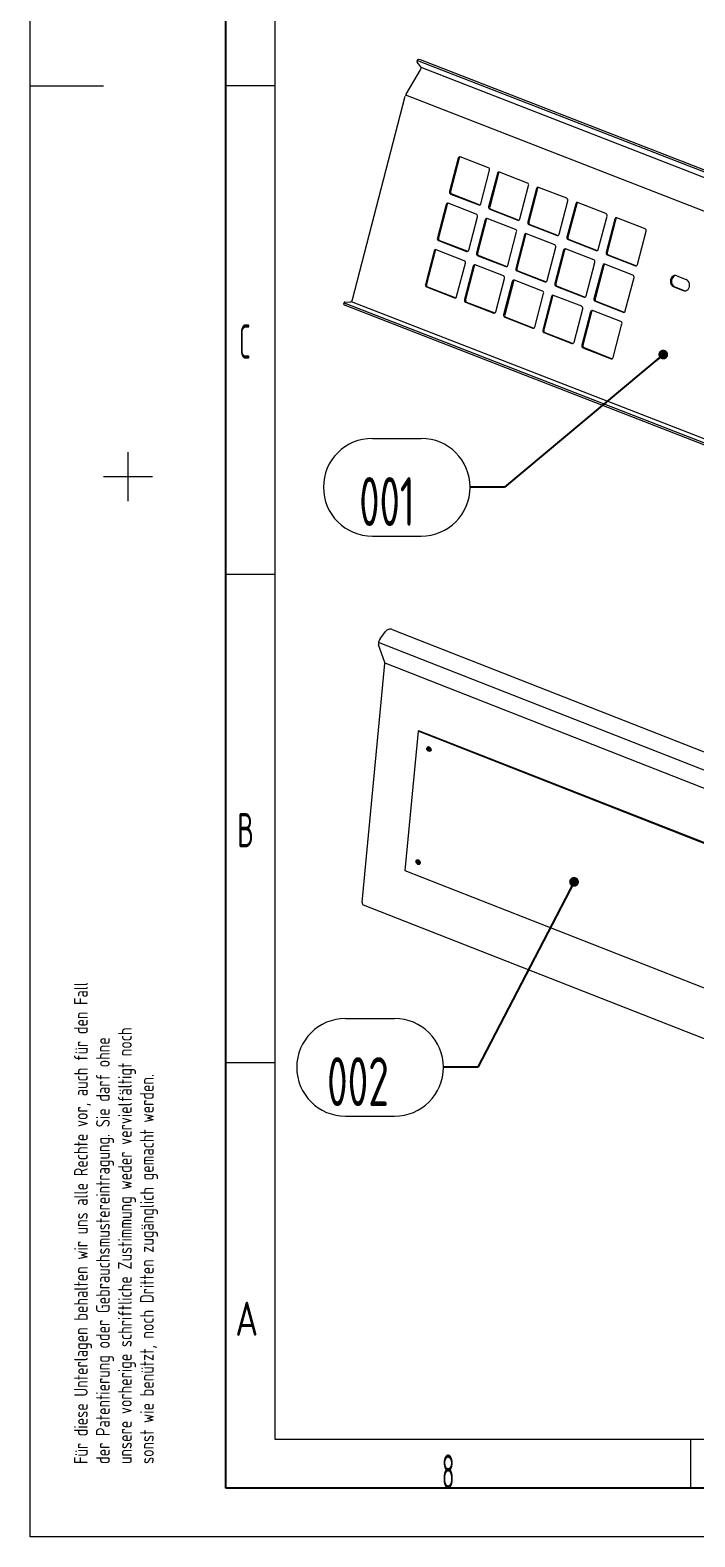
# Model space of a CAD drawing. Header units: millimetres. Extents: x 0 to 420, y 0 to 297.
# Drawn here: x 0 to 67.9, y 0 to 154.2 of the extents above; entities that cross this region are included whole.
import ezdxf
from ezdxf.lldxf.tags import DXFTag

# ---------------------------------------------------------------- set-up
doc = ezdxf.new("R2010")
doc.units = ezdxf.units.MM
doc.layers.add('1', color=7, linetype='Continuous', true_color=0xffffff)
doc.layers.add('102', color=7, linetype='Continuous', true_color=0xffffff)
doc.styles.add('iso-1', font='isocp.shx')
tags = doc.linetypes.add('DASHED', pattern=[25.72, 12.86, -12.86]).pattern_tags.tags
tags[6:7] = [DXFTag(74, 4), DXFTag(75, 0), DXFTag(340, '0'), DXFTag(46, 0.0), DXFTag(50, 0.0), DXFTag(44, 0.0), DXFTag(45, 0.0)]
tags[4:5] = [DXFTag(74, 4), DXFTag(75, 0), DXFTag(340, '0'), DXFTag(46, 0.0), DXFTag(50, 0.0), DXFTag(44, 0.0), DXFTag(45, 0.0)]
doc.dimstyles.get("Standard").update_dxf_attribs({"dimtxt": 0.18, "dimasz": 0.18, "dimexe": 0.18, "dimexo": 0.0625, "dimgap": 0.09, "dimtad": 0, "dimtih": 1, "dimtoh": 1, "dimdec": 4, "dimzin": 0, "dimdsep": 46, "dimtxsty": 'Standard', "dimcen": 0.09, "dimadec": 0, "dimazin": 0, "dimtfac": 1, "dimtdec": 4, "dimtofl": 0, "dimtmove": 0, "dimatfit": 3, "dimfxl": 1, "dimtolj": 1, "dimtzin": 0, "dimarcsym": 0})

# ---------------------------------------------------------------- blocks, each defined once
blk = doc.blocks.new('GROUPED_GEOM1')
at = {"layer": '1', "color": 4, "lineweight": 18}
for p, q in [((34.98, 112.41), (39.98, 112.41)), ((34.98, 102.41), (39.98, 102.41))]:
    blk.add_line(p, q, dxfattribs=at)
at = {"layer": '1', "color": 3, "lineweight": 13}
blk.add_line((44.98, 107.41), (44.98, 107.41), dxfattribs=at)
at = {"layer": '1', "color": 4, "lineweight": 18}
for centre, start, end in [((34.98, 107.41), 90, 269.9999), ((39.98, 107.41), 270, 89.9999)]:
    blk.add_arc(centre, 5, start, end, dxfattribs=at)
at = {"layer": '1', "color": 2, "linetype": 'Continuous', "lineweight": 18, "insert": (33.64, 103.45), "char_height": 5, "attachment_point": 7, "line_spacing_factor": 0.963855, "style": 'iso-1'}
blk.add_mtext('\\W0.6756;001', dxfattribs=at)
blk = doc.blocks.new('GROUPED_GEOM2')
at = {"layer": '1', "color": 4, "lineweight": 18}
for p, q in [((32.25, 53.05), (37.25, 53.05)), ((32.25, 43.05), (37.25, 43.05))]:
    blk.add_line(p, q, dxfattribs=at)
at = {"layer": '1', "color": 3, "lineweight": 13}
blk.add_line((42.25, 48.05), (42.25, 48.05), dxfattribs=at)
at = {"layer": '1', "color": 4, "lineweight": 18}
for centre, start, end in [((32.25, 48.05), 90, 269.9999), ((37.25, 48.05), 270, 89.9999)]:
    blk.add_arc(centre, 5, start, end, dxfattribs=at)
at = {"layer": '1', "color": 2, "linetype": 'Continuous', "lineweight": 18, "insert": (30.35, 44.09), "char_height": 5, "attachment_point": 7, "line_spacing_factor": 0.963855, "style": 'iso-1'}
blk.add_mtext('\\W0.6850;002', dxfattribs=at)

msp = doc.modelspace()

# ---------------------------------------------------------------- linework, layer by layer
at = {"layer": '1', "color": 4, "linetype": 'Continuous', "lineweight": 18}
for p, q in [((0, 0), (0, 297)), ((420, 0), (0, 0))]:
    msp.add_line(p, q, dxfattribs=at)
at = {"layer": '1', "color": 4, "linetype": 'Continuous', "lineweight": 25}
for p, q in [((20, 5), (20, 292)), ((415, 5), (20, 5))]:
    msp.add_line(p, q, dxfattribs=at)
at = {"layer": '1', "color": 1, "linetype": 'Continuous', "lineweight": 13}
for p, q in [((25, 287), (25, 10)), ((25, 148.5), (20, 148.5)), ((25, 98.5), (20, 98.5)), ((25, 48.5), (20, 48.5)), ((25, 10), (410, 10)), ((67.5, 10), (67.5, 5))]:
    msp.add_line(p, q, dxfattribs=at)
at = {"layer": '1', "color": 7, "linetype": 'Continuous', "lineweight": 18}
for p, q in [((39.63, 151.18), (39.53, 151.02)), ((175.95, 98.2), (39.89, 151.16)), ((38.44, 147.63), (39.9, 150.12)), ((39.93, 150.45), (39.56, 150.92)), ((175.85, 98.03), (39.79, 150.99)), ((32.94, 126.63), (38.35, 147.42)), ((43.76, 141.09), (42.87, 137.67)), ((43.87, 141.1), (42.98, 137.68)), ((46.85, 140.1), (43.97, 141.22)), ((46.07, 136.43), (46.96, 139.85)), ((47.76, 139.53), (46.87, 136.12)), ((47.87, 139.54), (46.98, 136.12)), ((50.85, 138.54), (47.97, 139.66)), ((42.98, 137.42), (45.86, 136.3)), ((43.09, 137.43), (45.97, 136.3)), ((50.07, 134.87), (50.96, 138.29)), ((51.76, 137.98), (50.87, 134.56)), ((51.87, 137.98), (50.98, 134.56)), ((54.85, 136.98), (51.97, 138.1)), ((42.52, 136.34), (41.63, 132.92)), ((42.63, 136.35), (41.74, 132.93)), ((45.61, 135.35), (42.73, 136.47)), ((45.97, 136.3), (45.97, 136.3)), ((46.98, 135.86), (49.86, 134.74)), ((47.09, 135.87), (49.97, 134.75)), ((54.07, 133.31), (54.96, 136.73)), ((55.77, 136.42), (54.87, 133)), ((55.87, 136.42), (54.98, 133.01)), ((58.86, 135.43), (55.97, 136.55)), ((44.83, 131.68), (45.72, 135.1)), ((46.52, 134.79), (45.63, 131.37)), ((46.63, 134.79), (45.74, 131.37)), ((49.62, 133.79), (46.73, 134.91)), ((49.97, 134.75), (49.98, 134.75)), ((50.98, 134.31), (53.87, 133.18)), ((51.09, 134.31), (53.97, 133.19)), ((58.08, 131.75), (58.97, 135.17)), ((59.77, 134.86), (58.88, 131.44)), ((59.88, 134.87), (58.99, 131.45)), ((62.86, 133.87), (59.98, 134.99)), ((41.74, 132.67), (44.62, 131.55)), ((41.85, 132.68), (44.73, 131.56)), ((48.84, 130.12), (49.73, 133.54)), ((50.53, 133.23), (49.64, 129.81)), ((50.64, 133.23), (49.75, 129.81)), ((53.62, 132.23), (50.74, 133.36)), ((53.97, 133.19), (53.98, 133.19)), ((54.99, 132.75), (57.87, 131.63)), ((55.09, 132.75), (57.98, 131.63)), ((62.08, 130.2), (62.97, 133.62)), ((41.29, 131.59), (40.4, 128.17)), ((41.4, 131.6), (40.51, 128.18)), ((44.38, 130.6), (41.5, 131.72)), ((44.73, 131.56), (44.74, 131.55)), ((45.75, 131.11), (48.63, 129.99)), ((45.85, 131.12), (48.74, 130)), ((52.84, 128.56), (53.73, 131.98)), ((54.53, 131.67), (53.64, 128.25)), ((54.64, 131.68), (53.75, 128.26)), ((57.62, 130.68), (54.74, 131.8)), ((57.98, 131.63), (57.98, 131.63)), ((58.99, 131.19), (61.87, 130.07)), ((59.1, 131.2), (61.98, 130.07)), ((43.6, 126.93), (44.49, 130.35)), ((45.29, 130.04), (44.4, 126.62)), ((45.4, 130.04), (44.51, 126.62)), ((48.38, 129.04), (45.5, 130.16)), ((48.74, 130), (48.74, 130)), ((49.75, 129.56), (52.63, 128.43)), ((49.86, 129.56), (52.74, 128.44)), ((56.84, 127), (57.73, 130.42)), ((58.53, 130.11), (57.64, 126.69)), ((58.64, 130.12), (57.75, 126.7)), ((61.62, 129.12), (58.74, 130.24)), ((61.98, 130.07), (61.98, 130.07)), ((47.6, 125.37), (48.49, 128.79)), ((49.29, 128.48), (48.4, 125.06)), ((49.4, 128.48), (48.51, 125.06)), ((52.38, 127.48), (49.5, 128.61)), ((52.74, 128.44), (52.74, 128.44)), ((53.75, 128), (56.63, 126.88)), ((53.86, 128), (56.74, 126.88)), ((60.84, 125.45), (61.73, 128.87)), ((66.1, 129.05), (67.06, 128.68)), ((40.51, 127.92), (43.39, 126.8)), ((40.62, 127.93), (43.5, 126.81)), ((43.5, 126.81), (43.5, 126.8)), ((51.6, 123.81), (52.49, 127.23)), ((53.29, 126.92), (52.4, 123.5)), ((53.4, 126.93), (52.51, 123.51)), ((56.38, 125.93), (53.5, 127.05)), ((56.74, 126.88), (56.74, 126.88)), ((57.75, 126.44), (60.63, 125.32)), ((57.86, 126.45), (60.74, 125.32)), ((65.8, 127.91), (66.76, 127.54)), ((65.91, 127.91), (66.87, 127.54)), ((32.09, 126.33), (32.04, 126.14)), ((32.17, 126.36), (32.74, 126.39)), ((126.29, 89.39), (32.25, 126)), ((126.34, 89.58), (32.3, 126.19)), ((44.51, 126.36), (47.39, 125.24)), ((44.62, 126.37), (47.5, 125.25)), ((47.5, 125.25), (47.5, 125.25)), ((55.6, 122.26), (56.49, 125.67)), ((57.29, 125.36), (56.4, 121.94)), ((57.4, 125.37), (56.51, 121.95)), ((60.39, 124.37), (57.5, 125.49)), ((60.74, 125.32), (60.75, 125.32)), ((48.51, 124.81), (51.39, 123.69)), ((48.62, 124.81), (51.5, 123.69)), ((51.5, 123.69), (51.51, 123.69)), ((59.61, 120.7), (60.5, 124.12)), ((52.51, 123.25), (55.39, 122.13)), ((52.62, 123.25), (55.5, 122.13)), ((55.5, 122.13), (55.51, 122.13)), ((56.51, 121.69), (59.4, 120.57)), ((56.62, 121.7), (59.51, 120.57)), ((59.51, 120.57), (59.51, 120.57)), ((35.77, 91.89), (36.33, 92.65)), ((37.01, 92.85), (175.65, 38.42)), ((36.26, 89.47), (35.62, 91.29)), ((33.94, 64.95), (36.26, 89.37)), ((34.04, 64.68), (76.44, 48.03))]:
    msp.add_line(p, q, dxfattribs=at)
at = {"layer": '1', "color": 6, "linetype": 'Continuous', "lineweight": 13}
for p, q in [((176.82, 97.08), (39.96, 150.36)), ((175.26, 94.25), (38.39, 147.53)), ((43.01, 137.49), (42.9, 137.49)), ((47.01, 135.93), (46.9, 135.93)), ((51.01, 134.38), (50.9, 134.37)), ((41.77, 132.74), (41.66, 132.74)), ((55.01, 132.82), (54.91, 132.81)), ((45.77, 131.19), (45.66, 131.18)), ((59.02, 131.26), (58.91, 131.26)), ((49.78, 129.63), (49.67, 129.62)), ((40.54, 127.99), (40.43, 127.99)), ((53.78, 128.07), (53.67, 128.06)), ((57.78, 126.51), (57.67, 126.51)), ((32.82, 126.42), (127.66, 89.5)), ((44.54, 126.44), (44.43, 126.43)), ((48.54, 124.88), (48.43, 124.87)), ((52.54, 123.32), (52.43, 123.32)), ((56.54, 121.76), (56.43, 121.76)), ((175.07, 36.77), (35.61, 91.53)), ((36.26, 89.43), (175.72, 34.68))]:
    msp.add_line(p, q, dxfattribs=at)
at = {"layer": '1', "color": 1, "linetype": 'DASHED', "lineweight": 13}
msp.add_line((0, 148.5), (7.5, 148.5), dxfattribs=at)
at = {"layer": '1', "color": 4, "linetype": 'DASHED', "lineweight": 18}
for p, q in [((10, 111), (10, 106)), ((7.5, 108.5), (12.5, 108.5))]:
    msp.add_line(p, q, dxfattribs=at)
at = {"layer": '1', "color": 7, "linetype": 'Continuous', "lineweight": 18}
for centre, major_axis, ratio, start_param, end_param in [((40.06, 150.93), (-0.432, 0.252), 0.252952, 5.270269, 6.283162), ((39.96, 150.77), (0.432, -0.252), 0.252952, 2.128676, 3.699472), ((39.81, 150.24), (-0.091, -0.233), 0.512172, 1.271851, 2.842647), ((38.6, 147.43), (0.163, 0.419), 0.512172, 1.271851, 1.79545), ((43.92, 141.03), (-0.01, 0.2), 0.8373, 5.925669, 7.496465), ((44.03, 141.04), (0.01, -0.2), 0.8373, 3.474196, 4.354873), ((46.8, 139.91), (-0.01, 0.2), 0.8373, 4.354873, 5.925669), ((47.92, 139.47), (-0.01, 0.2), 0.8373, 5.925669, 7.496465), ((48.03, 139.48), (0.01, -0.2), 0.8373, 3.474196, 4.354873), ((43.03, 137.61), (-0.01, 0.2), 0.8373, 1.21328, 2.784076), ((43.14, 137.62), (0.01, -0.2), 0.8373, 4.354873, 5.925669), ((50.8, 138.35), (-0.01, 0.2), 0.8373, 4.354873, 5.925669), ((51.92, 137.91), (-0.01, 0.2), 0.8373, 5.925669, 7.496465), ((52.03, 137.92), (0.01, -0.2), 0.8373, 3.474196, 4.354873), ((42.68, 136.28), (-0.01, 0.2), 0.8373, 5.925669, 7.496465), ((42.79, 136.29), (0.01, -0.2), 0.8373, 3.474196, 4.354873), ((45.91, 136.49), (-0.01, 0.2), 0.8373, 2.784076, 4.354873), ((47.03, 136.05), (-0.01, 0.2), 0.8373, 1.21328, 2.784076), ((47.14, 136.06), (0.01, -0.2), 0.8373, 4.354873, 5.925669), ((54.8, 136.79), (-0.01, 0.2), 0.8373, 4.354873, 5.925669), ((55.93, 136.36), (-0.01, 0.2), 0.8373, 5.925669, 7.496465), ((56.03, 136.36), (0.01, -0.2), 0.8373, 3.474196, 4.354873), ((45.56, 135.16), (-0.01, 0.2), 0.8373, 4.354873, 5.925669), ((46.68, 134.72), (-0.01, 0.2), 0.8373, 5.925669, 7.496465), ((46.79, 134.73), (0.01, -0.2), 0.8373, 3.474196, 4.354873), ((49.91, 134.93), (-0.01, 0.2), 0.8373, 2.784076, 4.354873), ((51.03, 134.5), (-0.01, 0.2), 0.8373, 1.21328, 2.784076), ((51.14, 134.5), (0.01, -0.2), 0.8373, 4.354873, 5.925669), ((58.81, 135.24), (-0.01, 0.2), 0.8373, 4.354873, 5.925669), ((59.93, 134.8), (-0.01, 0.2), 0.8373, 5.925669, 7.496465), ((60.04, 134.8), (0.01, -0.2), 0.8373, 3.474196, 4.354873), ((41.79, 132.86), (-0.01, 0.2), 0.8373, 1.21328, 2.784076), ((41.9, 132.87), (0.01, -0.2), 0.8373, 4.354873, 5.925669), ((49.57, 133.6), (-0.01, 0.2), 0.8373, 4.354873, 5.925669), ((50.69, 133.17), (-0.01, 0.2), 0.8373, 5.925669, 7.496465), ((50.8, 133.17), (0.01, -0.2), 0.8373, 3.474196, 4.354873), ((53.91, 133.37), (-0.01, 0.2), 0.8373, 2.784076, 4.354873), ((55.04, 132.94), (-0.01, 0.2), 0.8373, 1.21328, 2.784076), ((55.14, 132.94), (0.01, -0.2), 0.8373, 4.354873, 5.925669), ((62.81, 133.68), (-0.01, 0.2), 0.8373, 4.354873, 5.925669), ((41.45, 131.53), (-0.01, 0.2), 0.8373, 5.925669, 7.496465), ((41.56, 131.54), (0.01, -0.2), 0.8373, 3.474196, 4.354873), ((44.67, 131.74), (-0.01, 0.2), 0.8373, 2.784076, 4.354873), ((45.79, 131.3), (-0.01, 0.2), 0.8373, 1.21328, 2.784076), ((45.9, 131.31), (0.01, -0.2), 0.8373, 4.354873, 5.925669), ((53.57, 132.04), (-0.01, 0.2), 0.8373, 4.354873, 5.925669), ((54.69, 131.61), (-0.01, 0.2), 0.8373, 5.925669, 7.496465), ((54.8, 131.61), (0.01, -0.2), 0.8373, 3.474196, 4.354873), ((57.92, 131.82), (-0.01, 0.2), 0.8373, 2.784076, 4.354873), ((59.04, 131.38), (-0.01, 0.2), 0.8373, 1.21328, 2.784076), ((59.15, 131.39), (0.01, -0.2), 0.8373, 4.354873, 5.925669), ((44.33, 130.41), (-0.01, 0.2), 0.8373, 4.354873, 5.925669), ((45.45, 129.97), (-0.01, 0.2), 0.8373, 5.925669, 7.496465), ((45.56, 129.98), (0.01, -0.2), 0.8373, 3.474196, 4.354873), ((48.68, 130.18), (-0.01, 0.2), 0.8373, 2.784076, 4.354873), ((49.8, 129.75), (-0.01, 0.2), 0.8373, 1.21328, 2.784076), ((49.91, 129.75), (0.01, -0.2), 0.8373, 4.354873, 5.925669), ((57.57, 130.49), (-0.01, 0.2), 0.8373, 4.354873, 5.925669), ((58.69, 130.05), (-0.01, 0.2), 0.8373, 5.925669, 7.496465), ((58.8, 130.06), (0.01, -0.2), 0.8373, 3.474196, 4.354873), ((61.92, 130.26), (-0.01, 0.2), 0.8373, 2.784076, 4.354873), ((40.56, 128.11), (-0.01, 0.2), 0.8373, 1.21328, 2.784076), ((40.67, 128.12), (0.01, -0.2), 0.8373, 4.354873, 5.925669), ((48.33, 128.85), (-0.01, 0.2), 0.8373, 4.354873, 5.925669), ((49.45, 128.42), (-0.01, 0.2), 0.8373, 5.925669, 7.496465), ((49.56, 128.42), (0.01, -0.2), 0.8373, 3.474196, 4.354873), ((52.68, 128.62), (-0.01, 0.2), 0.8373, 2.784076, 4.354873), ((53.8, 128.19), (-0.01, 0.2), 0.8373, 1.21328, 2.784076), ((53.91, 128.19), (0.01, -0.2), 0.8373, 4.354873, 5.925669), ((61.57, 128.93), (-0.01, 0.2), 0.8373, 4.354873, 5.925669), ((65.95, 128.48), (0.029, -0.599), 0.8373, 2.784076, 5.925669), ((66.06, 128.48), (0.029, -0.599), 0.8373, 3.250652, 5.925669), ((66.91, 128.11), (0.029, -0.599), 0.8373, 5.925669, 9.067262), ((32.81, 126.62), (-0.091, -0.233), 0.512172, 0.224654, 1.79545), ((43.44, 126.99), (-0.01, 0.2), 0.8373, 2.784076, 4.354873), ((44.56, 126.55), (-0.01, 0.2), 0.8373, 1.21328, 2.784076), ((44.67, 126.56), (0.01, -0.2), 0.8373, 4.354873, 5.925669), ((52.33, 127.29), (-0.01, 0.2), 0.8373, 4.354873, 5.925669), ((53.45, 126.86), (-0.01, 0.2), 0.8373, 5.925669, 7.496465), ((53.56, 126.86), (0.01, -0.2), 0.8373, 3.474196, 4.354873), ((56.68, 127.07), (-0.01, 0.2), 0.8373, 2.784076, 4.354873), ((57.8, 126.63), (-0.01, 0.2), 0.8373, 1.21328, 2.784076), ((57.91, 126.64), (0.01, -0.2), 0.8373, 4.354873, 5.925669), ((67.02, 128.11), (0.029, -0.599), 0.8373, 5.925669, 6.174149), ((32.52, 126.01), (0.484, -0.126), 0.191332, 3.141612, 4.163415), ((32.57, 126.2), (-0.484, 0.126), 0.191332, 5.734211, 7.305007), ((47.44, 125.43), (-0.01, 0.2), 0.8373, 2.784076, 4.354873), ((48.56, 125), (-0.01, 0.2), 0.8373, 1.21328, 2.784076), ((48.67, 125), (0.01, -0.2), 0.8373, 4.354873, 5.925669), ((56.33, 125.74), (-0.01, 0.2), 0.8373, 4.354873, 5.925669), ((57.45, 125.3), (-0.01, 0.2), 0.8373, 5.925669, 7.496465), ((57.56, 125.31), (0.01, -0.2), 0.8373, 3.474196, 4.354873), ((60.68, 125.51), (-0.01, 0.2), 0.8373, 2.784076, 4.354873), ((51.44, 123.88), (-0.01, 0.2), 0.8373, 2.784076, 4.354873), ((52.56, 123.44), (-0.01, 0.2), 0.8373, 1.21328, 2.784076), ((52.67, 123.44), (0.01, -0.2), 0.8373, 4.354873, 5.925669), ((60.34, 124.18), (-0.01, 0.2), 0.8373, 4.354873, 5.925669), ((55.44, 122.32), (-0.01, 0.2), 0.8373, 2.784076, 4.354873), ((56.56, 121.88), (-0.01, 0.2), 0.8373, 1.21328, 2.784076), ((56.67, 121.89), (0.01, -0.2), 0.8373, 4.354873, 5.925669), ((59.45, 120.76), (-0.01, 0.2), 0.8373, 2.784076, 4.354873), ((36.74, 92.49), (-0.472, -0.165), 0.764447, 3.867724, 5.438521), ((35.86, 91.61), (-0.164, -0.419), 0.482063, 4.20193, 5.772727), ((36.12, 89.29), (0.091, 0.233), 0.482063, 5.249128, 5.772727), ((40.85, 80.67), (-0.128, 0.226), 0.752935, 0.254949, 2.886622), ((40.97, 80.74), (-0.128, 0.226), 0.752935, 0.628995, 2.512576), ((39.75, 69.1), (-0.128, 0.226), 0.752935, 0.254949, 2.886622), ((39.87, 69.17), (-0.128, 0.226), 0.752935, 0.628995, 2.512576), ((34.2, 65.1), (0.164, 0.419), 0.482063, 2.107535, 3.141585)]:
    msp.add_ellipse(centre, major_axis=major_axis, ratio=ratio, start_param=start_param, end_param=end_param, dxfattribs=at)
at = {"layer": '102', "color": 7, "linetype": 'Continuous', "lineweight": 18}
for p, q in [((39.67, 82.44), (38.31, 68.2)), ((39.67, 82.44), (39.75, 82.49)), ((73.92, 68.99), (39.67, 82.44)), ((74.01, 69.04), (39.75, 82.49)), ((38.31, 68.2), (72.57, 54.75))]:
    msp.add_line(p, q, dxfattribs=at)
for centre in [(40.77, 80.62), (39.66, 69.05)]:
    msp.add_ellipse(centre, major_axis=(-0.128, 0.226), ratio=0.752935, dxfattribs=at)
for centre, start_param, end_param in [((40.85, 80.67), 3.396444, 5.534396), ((40.85, 80.67), 5.534396, 6.028313), ((39.75, 69.1), 3.396444, 5.534396), ((39.75, 69.1), 5.534396, 6.028313)]:
    msp.add_ellipse(centre, major_axis=(0.128, -0.226), ratio=0.752935, start_param=start_param, end_param=end_param, dxfattribs=at)

# ---------------------------------------------------------------- block references
at = {"layer": '1', "color": 4, "linetype": 'Continuous', "lineweight": 18}
for name in ['GROUPED_GEOM1', 'GROUPED_GEOM2']:
    msp.add_blockref(name, (0, 0), dxfattribs=at)

# ---------------------------------------------------------------- texts
at = {"layer": '1', "color": 1, "linetype": 'Continuous', "lineweight": 13, "char_height": 3.5, "attachment_point": 7, "line_spacing_factor": 0.963855, "style": 'iso-1'}
for s, insert in [('\\W0.5104;C', (21.37, 120.57)), ('\\W0.6380;B', (21.17, 70.57)), ('\\W0.8300;A', (20.97, 20.57)), ('\\W0.5404;8', (42.09, 4.93))]:
    msp.add_mtext(s, dxfattribs=dict(at, insert=insert))
at = {"layer": '1', "color": 1, "linetype": 'Continuous', "lineweight": 13, "insert": (13.06, 7.46), "char_height": 1.4, "attachment_point": 7, "rotation": 90, "line_spacing_factor": 0.963855, "style": 'iso-1'}
msp.add_mtext('\\W0.8424;Für diese Unterlagen behalten wir uns alle Rechte vor, auch für den Fall\\Pder Patentierung oder Gebrauchsmustereintragung. Sie darf ohne\\Punsere vorherige schriftliche Zustimmung weder vervielfältigt noch\\Psonst wie benützt, noch Dritten zugänglich gemacht werden.', dxfattribs=at)

# ---------------------------------------------------------------- leaders
at = {"layer": '1', "color": 3, "linetype": 'Continuous', "lineweight": 13}
for points in [[(64.72, 120.99), (48.48, 107.41), (44.98, 107.41)], [(55.6, 67.03), (45.75, 48.05), (42.25, 48.05)]]:
    msp.add_leader(points, dimstyle='Standard', override={"dimasz": 1, "dimldrblk": 'Dot'}, dxfattribs=at)

doc.saveas('drawing.dxf')
